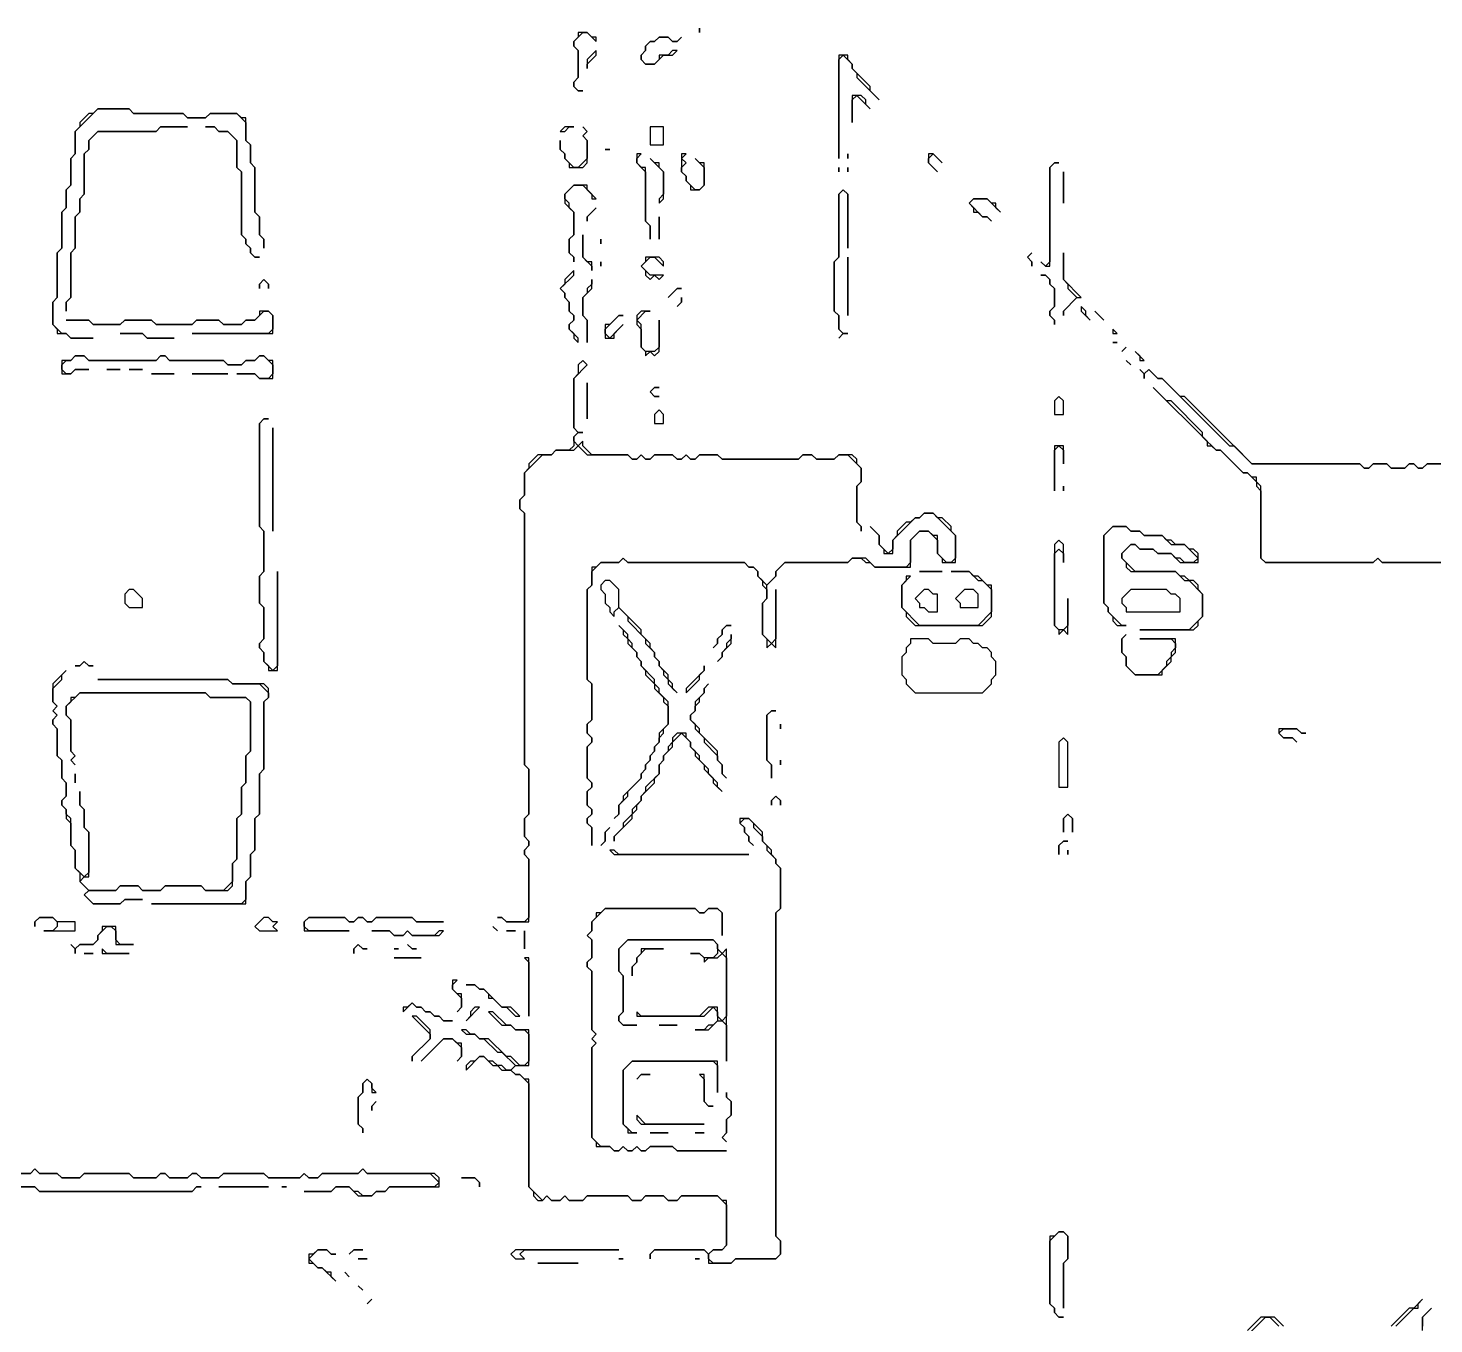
# Model space of a CAD drawing. Header units: metres. Extents: x 0 to 3575, y 1 to 2763.
# Drawn here: x 1160.5 to 1473.5, y 1440.5 to 1729 of the extents above; entities that cross this region are included whole.
import ezdxf

# ---------------------------------------------------------------- set-up
doc = ezdxf.new("R2010")
doc.units = ezdxf.units.M

msp = doc.modelspace()

# ---------------------------------------------------------------- linework, layer by layer
for points in [[(1283, 1728), (1283, 1727), (1282, 1726), (1282, 1725), (1283, 1724), (1283, 1718), (1282, 1717), (1282, 1716), (1283, 1715), (1284, 1715), (1283, 1715), (1282, 1716), (1282, 1717), (1283, 1718), (1283, 1724), (1282, 1725), (1282, 1726), (1284, 1728), (1285, 1728), (1287, 1726), (1287, 1727), (1286, 1727), (1285, 1728)], [(1310, 1729), (1310, 1728)], [(1312, 1729)], [(1301, 1727), (1300, 1726), (1299, 1726), (1298, 1725), (1298, 1724), (1297, 1723), (1297, 1722), (1298, 1721), (1300, 1721), (1302, 1723), (1304, 1723), (1305, 1724), (1304, 1724), (1303, 1723), (1301, 1723), (1301, 1722), (1300, 1721), (1298, 1721), (1297, 1722), (1297, 1723), (1298, 1724), (1298, 1725), (1299, 1726), (1300, 1726), (1301, 1727), (1303, 1727), (1304, 1726), (1305, 1726), (1306, 1727), (1305, 1726), (1304, 1726), (1303, 1727)], [(1287, 1724), (1285, 1722), (1285, 1720), (1285, 1721), (1287, 1723)], [(1341, 1723), (1341, 1700), (1341, 1722), (1342, 1723), (1344, 1721), (1344, 1720), (1345, 1719), (1345, 1718), (1350, 1713), (1348, 1715), (1348, 1716), (1344, 1720), (1344, 1721), (1343, 1722), (1343, 1723)], [(1344, 1714), (1344, 1708), (1344, 1713), (1345, 1714), (1348, 1711), (1347, 1712), (1347, 1713), (1346, 1714)], [(1176, 1711), (1175, 1710), (1174, 1710), (1172, 1708), (1172, 1707), (1171, 1706), (1171, 1701), (1170, 1700), (1170, 1694), (1169, 1693), (1169, 1689), (1168, 1688), (1168, 1680), (1167, 1679), (1167, 1669), (1166, 1668), (1166, 1663), (1167, 1662), (1167, 1661), (1169, 1661), (1170, 1660), (1175, 1660), (1170, 1660), (1169, 1661), (1168, 1661), (1166, 1663), (1166, 1668), (1167, 1669), (1167, 1679), (1168, 1680), (1168, 1688), (1169, 1689), (1169, 1693), (1170, 1694), (1170, 1700), (1171, 1701), (1171, 1706), (1176, 1711), (1183, 1711), (1184, 1710), (1195, 1710), (1196, 1709), (1200, 1709), (1201, 1710), (1207, 1710), (1209, 1708), (1209, 1704), (1210, 1703), (1210, 1699), (1211, 1698), (1211, 1688), (1212, 1687), (1212, 1683), (1213, 1682), (1213, 1680), (1213, 1682), (1212, 1683), (1212, 1687), (1211, 1688), (1211, 1698), (1210, 1699), (1210, 1703), (1209, 1704), (1209, 1709), (1208, 1709), (1207, 1710), (1201, 1710), (1200, 1709), (1196, 1709), (1195, 1710), (1184, 1710), (1183, 1711)], [(1350, 1711)], [(1190, 1707), (1189, 1706), (1176, 1706), (1174, 1704), (1174, 1702), (1173, 1701), (1173, 1692), (1172, 1691), (1172, 1688), (1171, 1687), (1171, 1680), (1170, 1679), (1170, 1669), (1169, 1668), (1169, 1666), (1169, 1668), (1170, 1669), (1170, 1679), (1171, 1680), (1171, 1687), (1172, 1688), (1172, 1691), (1173, 1692), (1173, 1701), (1174, 1702), (1174, 1704), (1176, 1706), (1189, 1706), (1190, 1707), (1196, 1707)], [(1200, 1707), (1202, 1707), (1203, 1706), (1205, 1706), (1207, 1704), (1207, 1698), (1208, 1697), (1208, 1683), (1209, 1682), (1209, 1681), (1210, 1680), (1210, 1679), (1211, 1678), (1212, 1678), (1211, 1678), (1210, 1679), (1210, 1680), (1209, 1681), (1209, 1682), (1208, 1683), (1208, 1697), (1207, 1698), (1207, 1704), (1205, 1706), (1203, 1706), (1202, 1707)], [(1284, 1707), (1285, 1706), (1284, 1705), (1285, 1704), (1285, 1700), (1283, 1698), (1282, 1698), (1280, 1700), (1280, 1701), (1279, 1702), (1279, 1704), (1279, 1702), (1280, 1701), (1280, 1700), (1281, 1699), (1281, 1698), (1284, 1698), (1285, 1699), (1285, 1704), (1284, 1705), (1285, 1706)], [(1280, 1707), (1279, 1706), (1280, 1706), (1281, 1707), (1282, 1707)], [(1299, 1707), (1299, 1703), (1302, 1703), (1302, 1707)], [(1292, 1703)], [(1289, 1702), (1290, 1702)], [(1293, 1701)], [(1296, 1701), (1296, 1699), (1298, 1697), (1298, 1686), (1299, 1685), (1299, 1682), (1299, 1685), (1298, 1686), (1298, 1698), (1297, 1698), (1296, 1699), (1296, 1700), (1297, 1701)], [(1299, 1700), (1302, 1697), (1302, 1692), (1301, 1691), (1301, 1690), (1302, 1691), (1302, 1697), (1301, 1698), (1301, 1699), (1300, 1699)], [(1306, 1701), (1306, 1697), (1307, 1696), (1307, 1695), (1308, 1694), (1308, 1693), (1310, 1693), (1311, 1694), (1311, 1699), (1310, 1699), (1309, 1700), (1311, 1698), (1311, 1694), (1310, 1693), (1309, 1693), (1307, 1695), (1307, 1696), (1306, 1697), (1306, 1698), (1307, 1699), (1306, 1700), (1307, 1701)], [(1343, 1701), (1343, 1700)], [(1361, 1701), (1361, 1699), (1363, 1697), (1361, 1699), (1361, 1700), (1362, 1701), (1364, 1699), (1362, 1701)], [(1341, 1698), (1341, 1697)], [(1343, 1698), (1343, 1697)], [(1389, 1699), (1388, 1698), (1388, 1677), (1387, 1676), (1386, 1677), (1387, 1676), (1388, 1676), (1388, 1698), (1389, 1699), (1390, 1699)], [(1391, 1697), (1391, 1690)], [(1282, 1694), (1280, 1692), (1280, 1690), (1282, 1688), (1282, 1683), (1281, 1682), (1281, 1679), (1282, 1678), (1282, 1677), (1282, 1678), (1281, 1679), (1281, 1682), (1282, 1683), (1282, 1688), (1281, 1689), (1281, 1690), (1280, 1691), (1280, 1692), (1282, 1694), (1284, 1694), (1286, 1692), (1286, 1691), (1287, 1691), (1285, 1693), (1285, 1694)], [(1342, 1693), (1341, 1692), (1341, 1678), (1340, 1677), (1340, 1666), (1341, 1665), (1341, 1662), (1342, 1661), (1341, 1660), (1342, 1661), (1343, 1661), (1342, 1661), (1341, 1662), (1341, 1665), (1340, 1666), (1340, 1677), (1341, 1678), (1341, 1692), (1342, 1693), (1343, 1692), (1343, 1680), (1343, 1692)], [(1371, 1691), (1370, 1690), (1371, 1689), (1371, 1688), (1372, 1688), (1373, 1687), (1374, 1687), (1375, 1686), (1374, 1687), (1373, 1687), (1370, 1690), (1371, 1691), (1374, 1691), (1377, 1688), (1376, 1689), (1376, 1690), (1375, 1690), (1374, 1691)], [(1287, 1689), (1285, 1687), (1285, 1686), (1285, 1687)], [(1301, 1687), (1301, 1682)], [(1377, 1686)], [(1284, 1683), (1284, 1678), (1286, 1676), (1286, 1675), (1286, 1677), (1285, 1677), (1284, 1678)], [(1288, 1682), (1288, 1681)], [(1298, 1678), (1298, 1677), (1297, 1676), (1298, 1675), (1298, 1674), (1299, 1673), (1300, 1674), (1301, 1673), (1302, 1674), (1299, 1674), (1297, 1676), (1299, 1678), (1300, 1678), (1302, 1676), (1302, 1677), (1301, 1678)], [(1343, 1678), (1343, 1665)], [(1384, 1679), (1383, 1678), (1384, 1677), (1384, 1676), (1384, 1677), (1383, 1678)], [(1391, 1679), (1391, 1673), (1392, 1672), (1392, 1671), (1394, 1669), (1391, 1666), (1391, 1665), (1391, 1666), (1394, 1669), (1395, 1669), (1391, 1673)], [(1282, 1675), (1280, 1673), (1280, 1672), (1279, 1671), (1280, 1670), (1280, 1669), (1281, 1668), (1281, 1666), (1282, 1665), (1282, 1664), (1281, 1663), (1281, 1662), (1282, 1661), (1282, 1660), (1283, 1659), (1283, 1660), (1281, 1662), (1281, 1663), (1282, 1664), (1282, 1665), (1281, 1666), (1281, 1668), (1280, 1669), (1280, 1670), (1279, 1671), (1282, 1674)], [(1288, 1677), (1288, 1676)], [(1213, 1673), (1212, 1672), (1212, 1671), (1212, 1672), (1213, 1673), (1214, 1672), (1214, 1671), (1214, 1672)], [(1286, 1673), (1286, 1672), (1285, 1671), (1285, 1670), (1284, 1669), (1284, 1665), (1285, 1664), (1285, 1659), (1285, 1664), (1284, 1665), (1284, 1669), (1286, 1671)], [(1386, 1674), (1387, 1674), (1388, 1673), (1388, 1672), (1389, 1671), (1389, 1667), (1388, 1666), (1388, 1665), (1389, 1664), (1389, 1663), (1389, 1664), (1388, 1665), (1388, 1666), (1389, 1667), (1389, 1671), (1388, 1672), (1388, 1673), (1387, 1674)], [(1305, 1671), (1303, 1669), (1305, 1671), (1306, 1671)], [(1306, 1669), (1306, 1668), (1305, 1667), (1306, 1668)], [(1212, 1666), (1212, 1665), (1211, 1664), (1209, 1664), (1208, 1663), (1204, 1663), (1203, 1664), (1198, 1664), (1197, 1663), (1189, 1663), (1188, 1664), (1182, 1664), (1181, 1663), (1175, 1663), (1174, 1664), (1169, 1664), (1174, 1664), (1175, 1663), (1181, 1663), (1182, 1664), (1188, 1664), (1189, 1663), (1197, 1663), (1198, 1664), (1203, 1664), (1204, 1663), (1208, 1663), (1209, 1664), (1211, 1664), (1213, 1666), (1214, 1666), (1215, 1665), (1215, 1662), (1214, 1661), (1197, 1661), (1215, 1661), (1215, 1665), (1214, 1666)], [(1297, 1666), (1296, 1665), (1296, 1663), (1297, 1662), (1297, 1658), (1298, 1657), (1298, 1656), (1299, 1657), (1300, 1656), (1301, 1657), (1301, 1664), (1301, 1658), (1300, 1657), (1298, 1657), (1297, 1658), (1297, 1663), (1296, 1664), (1298, 1666), (1299, 1666)], [(1303, 1667)], [(1395, 1667), (1395, 1666), (1397, 1664), (1396, 1665), (1396, 1666)], [(1397, 1668)], [(1398, 1666), (1400, 1664)], [(1292, 1665), (1290, 1663), (1289, 1663), (1289, 1660), (1291, 1660), (1291, 1661), (1293, 1663), (1290, 1660), (1289, 1661), (1289, 1662), (1292, 1665), (1293, 1665)], [(1181, 1661), (1186, 1661), (1187, 1660), (1193, 1660), (1187, 1660), (1186, 1661)], [(1398, 1662)], [(1400, 1662)], [(1400, 1660)], [(1402, 1662), (1402, 1661), (1403, 1661)], [(1402, 1659), (1403, 1659)], [(1171, 1656), (1170, 1655), (1168, 1655), (1168, 1652), (1170, 1652), (1171, 1653), (1174, 1653), (1171, 1653), (1170, 1652), (1169, 1652), (1168, 1653), (1168, 1654), (1169, 1655), (1170, 1655), (1171, 1656), (1173, 1656), (1174, 1655), (1189, 1655), (1190, 1656), (1191, 1656), (1192, 1655), (1204, 1655), (1205, 1654), (1208, 1654), (1209, 1655), (1211, 1655), (1212, 1656), (1213, 1656), (1215, 1654), (1215, 1652), (1214, 1651), (1212, 1651), (1211, 1652), (1207, 1652), (1211, 1652), (1212, 1651), (1215, 1651), (1215, 1655), (1214, 1655), (1213, 1656), (1212, 1656), (1211, 1655), (1209, 1655), (1208, 1654), (1205, 1654), (1204, 1655), (1192, 1655), (1191, 1656), (1190, 1656), (1189, 1655), (1174, 1655), (1173, 1656)], [(1405, 1658), (1404, 1657)], [(1407, 1657), (1408, 1656), (1408, 1655), (1409, 1655)], [(1178, 1653), (1181, 1653)], [(1183, 1653), (1186, 1653)], [(1284, 1655), (1283, 1654), (1283, 1652), (1282, 1651), (1282, 1640), (1283, 1639), (1282, 1638), (1282, 1636), (1281, 1635), (1278, 1635), (1277, 1634), (1274, 1634), (1272, 1632), (1272, 1631), (1271, 1630), (1271, 1625), (1270, 1624), (1270, 1622), (1271, 1621), (1271, 1565), (1272, 1564), (1272, 1554), (1271, 1553), (1271, 1549), (1272, 1548), (1272, 1547), (1271, 1546), (1271, 1545), (1272, 1544), (1272, 1531), (1271, 1530), (1267, 1530), (1266, 1531), (1265, 1531), (1266, 1531), (1267, 1530), (1272, 1530), (1272, 1544), (1271, 1545), (1271, 1546), (1272, 1547), (1272, 1548), (1271, 1549), (1271, 1553), (1272, 1554), (1272, 1564), (1271, 1565), (1271, 1621), (1270, 1622), (1270, 1624), (1271, 1625), (1271, 1630), (1275, 1634), (1277, 1634), (1278, 1635), (1282, 1635), (1283, 1636), (1285, 1634), (1294, 1634), (1295, 1633), (1296, 1633), (1297, 1634), (1298, 1633), (1299, 1633), (1300, 1634), (1304, 1634), (1305, 1633), (1306, 1633), (1307, 1634), (1308, 1633), (1309, 1633), (1310, 1634), (1314, 1634), (1315, 1633), (1332, 1633), (1333, 1634), (1335, 1634), (1336, 1633), (1340, 1633), (1341, 1634), (1343, 1634), (1346, 1631), (1346, 1628), (1345, 1627), (1345, 1619), (1346, 1618), (1346, 1617), (1346, 1618), (1345, 1619), (1345, 1627), (1346, 1628), (1346, 1631), (1345, 1632), (1345, 1633), (1344, 1634), (1341, 1634), (1340, 1633), (1336, 1633), (1335, 1634), (1333, 1634), (1332, 1633), (1315, 1633), (1314, 1634), (1310, 1634), (1309, 1633), (1308, 1633), (1307, 1634), (1306, 1633), (1305, 1633), (1304, 1634), (1300, 1634), (1299, 1633), (1298, 1633), (1297, 1634), (1296, 1633), (1295, 1633), (1294, 1634), (1286, 1634), (1284, 1636), (1284, 1637), (1283, 1636), (1282, 1637), (1282, 1638), (1283, 1639), (1284, 1639), (1283, 1639), (1282, 1640), (1282, 1651), (1285, 1654)], [(1405, 1655), (1406, 1654)], [(1188, 1652), (1193, 1652)], [(1197, 1652), (1205, 1652)], [(1285, 1650), (1285, 1642)], [(1300, 1649), (1299, 1648), (1300, 1647), (1301, 1647), (1300, 1647), (1299, 1648), (1300, 1649), (1301, 1649)], [(1390, 1647), (1389, 1646), (1389, 1643), (1391, 1643), (1391, 1646)], [(1411, 1649), (1423, 1637), (1423, 1636), (1424, 1636), (1425, 1635), (1426, 1635), (1431, 1630), (1432, 1630), (1434, 1628), (1434, 1627), (1435, 1626), (1435, 1611), (1436, 1610), (1460, 1610), (1461, 1611), (1462, 1610), (1567, 1610), (1462, 1610), (1461, 1611), (1460, 1610), (1436, 1610), (1435, 1611), (1435, 1627), (1434, 1628), (1434, 1629), (1433, 1629), (1432, 1630), (1431, 1630), (1426, 1635), (1425, 1635), (1422, 1638), (1422, 1639), (1415, 1646), (1414, 1646)], [(1301, 1644), (1300, 1643), (1300, 1641), (1302, 1641), (1302, 1643)], [(1213, 1642), (1212, 1641), (1212, 1618), (1213, 1617), (1213, 1608), (1212, 1607), (1212, 1601), (1213, 1600), (1213, 1593), (1212, 1592), (1212, 1591), (1213, 1590), (1213, 1588), (1214, 1587), (1214, 1586), (1216, 1586), (1216, 1608), (1216, 1587), (1215, 1586), (1213, 1588), (1213, 1590), (1212, 1591), (1212, 1592), (1213, 1593), (1213, 1600), (1212, 1601), (1212, 1607), (1213, 1608), (1213, 1617), (1212, 1618), (1212, 1641), (1213, 1642), (1214, 1642)], [(1215, 1640), (1215, 1617)], [(1389, 1636), (1389, 1626), (1389, 1635), (1390, 1636), (1391, 1635), (1391, 1632), (1391, 1636)], [(1391, 1627), (1391, 1626)], [(1360, 1621), (1359, 1620), (1358, 1620), (1357, 1619), (1356, 1619), (1354, 1617), (1354, 1616), (1353, 1615), (1353, 1613), (1352, 1612), (1350, 1614), (1350, 1616), (1348, 1618), (1350, 1616), (1350, 1614), (1351, 1613), (1351, 1612), (1353, 1612), (1353, 1615), (1358, 1620), (1359, 1620), (1360, 1621), (1362, 1621), (1367, 1616), (1367, 1611), (1366, 1610), (1365, 1610), (1363, 1612), (1363, 1616), (1362, 1616), (1361, 1617), (1359, 1617), (1357, 1615), (1357, 1610), (1356, 1609), (1349, 1609), (1347, 1611), (1344, 1611), (1343, 1610), (1329, 1610), (1327, 1608), (1327, 1607), (1325, 1605), (1323, 1607), (1323, 1608), (1322, 1609), (1321, 1609), (1320, 1610), (1294, 1610), (1293, 1611), (1292, 1610), (1288, 1610), (1287, 1609), (1286, 1609), (1286, 1605), (1285, 1604), (1285, 1584), (1286, 1583), (1286, 1575), (1285, 1574), (1285, 1572), (1286, 1571), (1286, 1570), (1285, 1569), (1285, 1562), (1286, 1561), (1286, 1560), (1285, 1559), (1285, 1556), (1286, 1555), (1286, 1554), (1285, 1553), (1285, 1552), (1286, 1551), (1286, 1547), (1286, 1551), (1285, 1552), (1285, 1553), (1286, 1554), (1286, 1555), (1285, 1556), (1285, 1559), (1286, 1560), (1286, 1561), (1285, 1562), (1285, 1569), (1286, 1570), (1286, 1571), (1285, 1572), (1285, 1574), (1286, 1575), (1286, 1583), (1285, 1584), (1285, 1604), (1286, 1605), (1286, 1608), (1288, 1610), (1292, 1610), (1293, 1611), (1294, 1610), (1320, 1610), (1321, 1609), (1322, 1609), (1323, 1608), (1323, 1607), (1324, 1606), (1324, 1605), (1325, 1604), (1325, 1602), (1324, 1601), (1324, 1594), (1325, 1593), (1325, 1591), (1326, 1592), (1327, 1591), (1327, 1604), (1327, 1593), (1326, 1592), (1324, 1594), (1324, 1601), (1325, 1602), (1325, 1605), (1327, 1607), (1327, 1608), (1329, 1610), (1343, 1610), (1344, 1611), (1346, 1611), (1347, 1610), (1348, 1610), (1349, 1609), (1357, 1609), (1357, 1615), (1359, 1617), (1361, 1617), (1363, 1615), (1363, 1612), (1364, 1611), (1364, 1610), (1367, 1610), (1367, 1616), (1366, 1617), (1366, 1618), (1364, 1620), (1363, 1620), (1362, 1621)], [(1402, 1618), (1400, 1616), (1400, 1601), (1401, 1600), (1401, 1599), (1402, 1598), (1402, 1597), (1403, 1596), (1405, 1596), (1404, 1596), (1401, 1599), (1401, 1600), (1400, 1601), (1400, 1616), (1402, 1618), (1405, 1618), (1406, 1617), (1408, 1617), (1409, 1616), (1413, 1616), (1415, 1614), (1418, 1614), (1421, 1611), (1420, 1610), (1418, 1610), (1417, 1611), (1416, 1611), (1415, 1612), (1412, 1612), (1411, 1613), (1408, 1613), (1407, 1614), (1406, 1614), (1404, 1612), (1404, 1611), (1405, 1610), (1405, 1609), (1406, 1608), (1416, 1608), (1418, 1606), (1419, 1606), (1422, 1603), (1422, 1598), (1419, 1595), (1408, 1595), (1420, 1595), (1421, 1596), (1421, 1597), (1422, 1598), (1422, 1603), (1421, 1604), (1421, 1605), (1420, 1606), (1419, 1606), (1418, 1607), (1417, 1607), (1416, 1608), (1407, 1608), (1404, 1611), (1404, 1612), (1406, 1614), (1407, 1614), (1408, 1613), (1411, 1613), (1412, 1612), (1415, 1612), (1417, 1610), (1421, 1610), (1421, 1612), (1420, 1613), (1419, 1613), (1418, 1614), (1416, 1614), (1415, 1615), (1414, 1615), (1413, 1616), (1409, 1616), (1408, 1617), (1406, 1617), (1405, 1618)], [(1215, 1613)], [(1390, 1615), (1389, 1614), (1389, 1596), (1390, 1595), (1390, 1594), (1391, 1595), (1392, 1594), (1392, 1602), (1392, 1596), (1391, 1595), (1390, 1595), (1389, 1596), (1389, 1612), (1390, 1613), (1391, 1612), (1391, 1610), (1391, 1614)], [(1289, 1606), (1288, 1605), (1288, 1604), (1289, 1603), (1289, 1601), (1290, 1600), (1290, 1599), (1291, 1598), (1291, 1599), (1292, 1600), (1294, 1598), (1294, 1597), (1298, 1593), (1298, 1592), (1300, 1590), (1300, 1589), (1301, 1588), (1301, 1587), (1302, 1586), (1302, 1585), (1303, 1584), (1303, 1583), (1305, 1581), (1304, 1582), (1304, 1583), (1303, 1584), (1303, 1585), (1301, 1587), (1301, 1588), (1300, 1589), (1300, 1590), (1299, 1591), (1299, 1592), (1297, 1594), (1297, 1595), (1292, 1600), (1292, 1604), (1290, 1606)], [(1366, 1608), (1370, 1608), (1372, 1606), (1373, 1606), (1375, 1604), (1375, 1599), (1372, 1596), (1359, 1596), (1355, 1600), (1355, 1605), (1357, 1607), (1356, 1607), (1356, 1606), (1355, 1605), (1355, 1600), (1356, 1599), (1356, 1598), (1358, 1596), (1373, 1596), (1375, 1598), (1375, 1605), (1374, 1605), (1372, 1607), (1371, 1607), (1370, 1608)], [(1359, 1608), (1364, 1608)], [(1183, 1604), (1182, 1603), (1182, 1601), (1183, 1600), (1186, 1600), (1186, 1602), (1184, 1604)], [(1360, 1604), (1358, 1602), (1359, 1601), (1359, 1600), (1360, 1600), (1361, 1599), (1363, 1599), (1363, 1603), (1362, 1603), (1361, 1604)], [(1369, 1604), (1367, 1602), (1368, 1601), (1368, 1600), (1372, 1600), (1372, 1603), (1371, 1604)], [(1406, 1604), (1404, 1602), (1404, 1601), (1405, 1600), (1405, 1599), (1417, 1599), (1417, 1602), (1416, 1603), (1415, 1603), (1414, 1604)], [(1292, 1596), (1293, 1595), (1293, 1594), (1294, 1593), (1294, 1592), (1296, 1590), (1296, 1589), (1297, 1588), (1297, 1587), (1298, 1586), (1298, 1585), (1300, 1583), (1300, 1582), (1302, 1580), (1302, 1579), (1303, 1578), (1303, 1574), (1301, 1572), (1301, 1570), (1300, 1569), (1300, 1568), (1299, 1567), (1299, 1566), (1298, 1565), (1298, 1564), (1297, 1563), (1297, 1562), (1293, 1558), (1293, 1557), (1292, 1556), (1292, 1554), (1291, 1553), (1292, 1554), (1292, 1556), (1294, 1558), (1294, 1559), (1297, 1562), (1297, 1563), (1298, 1564), (1298, 1565), (1299, 1566), (1299, 1567), (1300, 1568), (1300, 1569), (1301, 1570), (1301, 1571), (1302, 1572), (1302, 1573), (1303, 1574), (1303, 1579), (1301, 1581), (1301, 1582), (1300, 1583), (1300, 1584), (1297, 1587), (1297, 1588), (1296, 1589), (1296, 1590), (1295, 1591), (1295, 1592), (1294, 1593), (1294, 1594)], [(1316, 1596), (1315, 1595), (1315, 1594), (1314, 1593), (1314, 1592), (1313, 1591), (1314, 1592), (1314, 1593), (1315, 1594), (1315, 1595), (1316, 1596), (1317, 1596)], [(1317, 1594), (1317, 1593), (1316, 1592), (1316, 1591), (1315, 1590), (1315, 1589), (1314, 1588), (1315, 1589), (1315, 1590), (1317, 1592)], [(1405, 1594), (1404, 1593), (1404, 1590), (1405, 1589), (1405, 1587), (1407, 1585), (1413, 1585), (1413, 1586), (1415, 1588), (1415, 1589), (1416, 1590), (1416, 1593), (1408, 1593), (1415, 1593), (1416, 1592), (1416, 1591), (1415, 1590), (1415, 1589), (1414, 1588), (1414, 1587), (1412, 1585), (1407, 1585), (1405, 1587), (1405, 1589), (1404, 1590), (1404, 1593)], [(1357, 1593), (1357, 1592), (1356, 1591), (1356, 1590), (1355, 1589), (1355, 1585), (1356, 1584), (1356, 1583), (1358, 1581), (1373, 1581), (1375, 1583), (1375, 1584), (1376, 1585), (1376, 1588), (1375, 1589), (1375, 1590), (1374, 1591), (1373, 1591), (1372, 1592), (1371, 1592), (1370, 1593), (1368, 1593), (1367, 1592), (1362, 1592), (1361, 1593)], [(1173, 1588), (1172, 1587), (1171, 1587), (1172, 1587), (1173, 1588), (1174, 1587), (1175, 1587), (1174, 1587)], [(1311, 1587), (1311, 1586), (1307, 1582), (1307, 1581), (1310, 1584), (1310, 1585), (1311, 1586)], [(1312, 1589)], [(1169, 1586), (1166, 1583), (1166, 1579), (1167, 1578), (1166, 1577), (1167, 1576), (1166, 1575), (1166, 1574), (1167, 1573), (1167, 1567), (1168, 1566), (1168, 1562), (1169, 1561), (1169, 1558), (1168, 1557), (1168, 1556), (1169, 1555), (1169, 1553), (1170, 1552), (1170, 1547), (1171, 1546), (1171, 1542), (1172, 1541), (1172, 1539), (1174, 1537), (1173, 1536), (1175, 1534), (1181, 1534), (1182, 1535), (1186, 1535), (1182, 1535), (1181, 1534), (1175, 1534), (1173, 1536), (1174, 1537), (1180, 1537), (1181, 1538), (1185, 1538), (1186, 1537), (1190, 1537), (1191, 1538), (1199, 1538), (1200, 1537), (1205, 1537), (1206, 1538), (1206, 1543), (1207, 1544), (1207, 1553), (1208, 1554), (1208, 1560), (1209, 1561), (1209, 1567), (1210, 1568), (1210, 1579), (1209, 1580), (1201, 1580), (1200, 1581), (1172, 1581), (1171, 1580), (1170, 1580), (1170, 1579), (1169, 1578), (1169, 1576), (1170, 1575), (1170, 1568), (1171, 1567), (1170, 1566), (1171, 1565), (1170, 1566), (1171, 1567), (1170, 1568), (1170, 1575), (1169, 1576), (1169, 1578), (1172, 1581), (1200, 1581), (1201, 1580), (1209, 1580), (1210, 1579), (1210, 1568), (1209, 1567), (1209, 1561), (1208, 1560), (1208, 1554), (1207, 1553), (1207, 1544), (1206, 1543), (1206, 1539), (1204, 1537), (1200, 1537), (1199, 1538), (1191, 1538), (1190, 1537), (1186, 1537), (1185, 1538), (1181, 1538), (1180, 1537), (1174, 1537), (1172, 1539), (1173, 1540), (1174, 1540), (1174, 1550), (1173, 1551), (1173, 1555), (1172, 1556), (1172, 1559), (1172, 1556), (1173, 1555), (1173, 1551), (1174, 1550), (1174, 1541), (1173, 1540), (1171, 1542), (1171, 1546), (1170, 1547), (1170, 1553), (1169, 1554), (1169, 1555), (1168, 1556), (1168, 1557), (1169, 1558), (1169, 1561), (1168, 1562), (1168, 1566), (1167, 1567), (1167, 1573), (1166, 1574), (1166, 1575), (1167, 1576), (1166, 1577), (1167, 1578), (1166, 1579), (1166, 1582), (1168, 1584), (1168, 1585)], [(1172, 1585)], [(1176, 1584), (1205, 1584), (1206, 1583), (1212, 1583), (1214, 1581), (1214, 1580), (1213, 1579), (1213, 1564), (1212, 1563), (1212, 1554), (1211, 1553), (1211, 1546), (1210, 1545), (1210, 1540), (1209, 1539), (1209, 1535), (1208, 1534), (1188, 1534), (1209, 1534), (1209, 1539), (1210, 1540), (1210, 1545), (1211, 1546), (1211, 1553), (1212, 1554), (1212, 1563), (1213, 1564), (1213, 1579), (1214, 1580), (1214, 1582), (1213, 1583), (1206, 1583), (1205, 1584)], [(1313, 1586)], [(1312, 1583), (1311, 1582), (1311, 1581), (1309, 1579), (1309, 1577), (1308, 1576), (1308, 1575), (1309, 1574), (1309, 1573), (1311, 1571), (1311, 1570), (1314, 1567), (1314, 1566), (1315, 1565), (1315, 1563), (1316, 1562), (1315, 1563), (1315, 1565), (1314, 1566), (1314, 1568), (1310, 1572), (1310, 1573), (1308, 1575), (1308, 1576), (1309, 1577), (1309, 1578), (1310, 1579), (1310, 1580), (1311, 1581), (1311, 1582)], [(1326, 1577), (1325, 1576), (1325, 1566), (1326, 1565), (1326, 1562), (1326, 1565), (1325, 1566), (1325, 1576), (1326, 1577), (1327, 1577)], [(1305, 1572), (1304, 1571), (1304, 1570), (1303, 1569), (1303, 1568), (1302, 1567), (1302, 1566), (1301, 1565), (1301, 1563), (1298, 1560), (1298, 1559), (1297, 1558), (1297, 1557), (1295, 1555), (1295, 1554), (1293, 1552), (1293, 1551), (1291, 1549), (1291, 1548), (1291, 1549), (1295, 1553), (1295, 1554), (1296, 1555), (1296, 1556), (1297, 1557), (1297, 1558), (1300, 1561), (1300, 1562), (1301, 1563), (1301, 1565), (1302, 1566), (1302, 1567), (1304, 1569), (1304, 1570), (1306, 1572), (1308, 1570), (1308, 1569), (1309, 1568), (1309, 1567), (1311, 1565), (1311, 1564), (1313, 1562), (1313, 1561), (1315, 1559), (1314, 1560), (1314, 1561), (1312, 1563), (1312, 1564), (1310, 1566), (1310, 1567), (1308, 1569), (1308, 1570), (1307, 1571), (1307, 1572)], [(1328, 1574), (1328, 1573)], [(1439, 1573), (1439, 1572), (1440, 1571), (1442, 1571), (1443, 1570), (1442, 1571), (1440, 1571), (1439, 1572), (1440, 1573), (1443, 1573), (1444, 1572), (1445, 1572), (1444, 1572), (1443, 1573)], [(1391, 1571), (1390, 1570), (1390, 1560), (1392, 1560), (1392, 1570)], [(1445, 1570)], [(1328, 1566), (1328, 1565)], [(1171, 1563), (1171, 1561)], [(1328, 1562)], [(1327, 1558), (1326, 1557), (1326, 1556), (1326, 1557), (1327, 1558), (1328, 1557), (1328, 1556), (1328, 1557)], [(1319, 1553), (1319, 1552), (1320, 1551), (1320, 1550), (1321, 1549), (1321, 1548), (1322, 1547), (1321, 1548), (1321, 1549), (1320, 1550), (1320, 1551), (1319, 1552), (1320, 1553), (1321, 1553), (1322, 1552), (1322, 1551), (1324, 1549), (1324, 1548), (1325, 1547), (1325, 1546), (1327, 1544), (1327, 1543), (1328, 1542), (1328, 1533), (1327, 1532), (1327, 1460), (1328, 1459), (1328, 1456), (1327, 1455), (1318, 1455), (1317, 1454), (1313, 1454), (1312, 1455), (1312, 1456), (1313, 1457), (1315, 1457), (1316, 1458), (1316, 1468), (1315, 1468), (1314, 1469), (1306, 1469), (1305, 1468), (1303, 1468), (1302, 1469), (1298, 1469), (1297, 1468), (1295, 1468), (1294, 1469), (1285, 1469), (1284, 1468), (1281, 1468), (1280, 1469), (1279, 1468), (1277, 1468), (1276, 1469), (1275, 1468), (1272, 1471), (1272, 1495), (1271, 1495), (1270, 1496), (1269, 1496), (1268, 1497), (1269, 1498), (1272, 1498), (1272, 1506), (1269, 1506), (1268, 1507), (1267, 1507), (1264, 1510), (1263, 1510), (1266, 1507), (1268, 1507), (1269, 1506), (1271, 1506), (1272, 1505), (1272, 1499), (1271, 1498), (1270, 1498), (1268, 1500), (1267, 1500), (1263, 1504), (1261, 1504), (1260, 1505), (1259, 1505), (1258, 1506), (1257, 1506), (1258, 1505), (1260, 1505), (1261, 1504), (1262, 1504), (1265, 1501), (1266, 1501), (1269, 1498), (1268, 1497), (1267, 1497), (1266, 1498), (1265, 1498), (1264, 1499), (1263, 1499), (1262, 1500), (1261, 1500), (1260, 1499), (1259, 1499), (1258, 1498), (1258, 1497), (1261, 1500), (1262, 1500), (1264, 1498), (1265, 1498), (1266, 1497), (1268, 1497), (1269, 1496), (1270, 1496), (1272, 1494), (1272, 1471), (1273, 1470), (1273, 1469), (1274, 1468), (1275, 1468), (1276, 1469), (1277, 1468), (1279, 1468), (1280, 1469), (1281, 1468), (1284, 1468), (1285, 1469), (1294, 1469), (1295, 1468), (1297, 1468), (1298, 1469), (1302, 1469), (1303, 1468), (1305, 1468), (1306, 1469), (1314, 1469), (1316, 1467), (1316, 1458), (1315, 1457), (1313, 1457), (1312, 1456), (1311, 1457), (1300, 1457), (1299, 1456), (1299, 1455), (1299, 1456), (1300, 1457), (1311, 1457), (1312, 1456), (1312, 1454), (1317, 1454), (1318, 1455), (1327, 1455), (1328, 1456), (1328, 1459), (1327, 1460), (1327, 1532), (1328, 1533), (1328, 1542), (1327, 1543), (1327, 1544), (1326, 1545), (1326, 1546), (1324, 1548), (1324, 1550), (1321, 1553)], [(1392, 1554), (1391, 1553), (1391, 1550), (1391, 1553), (1392, 1554), (1393, 1553), (1393, 1550), (1393, 1553)], [(1290, 1551), (1289, 1550), (1289, 1548), (1288, 1547), (1289, 1548), (1289, 1550)], [(1391, 1548), (1390, 1547), (1390, 1545), (1390, 1547), (1391, 1548), (1392, 1548)], [(1290, 1546), (1291, 1545), (1321, 1545), (1292, 1545), (1291, 1546)], [(1392, 1546), (1392, 1545)], [(1163, 1531), (1162, 1530), (1162, 1529), (1162, 1530), (1163, 1531), (1166, 1531), (1167, 1530), (1167, 1529), (1166, 1528), (1164, 1528), (1171, 1528), (1171, 1530), (1167, 1530), (1166, 1531)], [(1213, 1531), (1211, 1529), (1212, 1528), (1216, 1528), (1215, 1529), (1216, 1530), (1215, 1530), (1214, 1531)], [(1223, 1531), (1222, 1530), (1222, 1528), (1232, 1528), (1223, 1528), (1222, 1529), (1222, 1530), (1223, 1531), (1231, 1531), (1232, 1530), (1233, 1530), (1234, 1531), (1235, 1531), (1236, 1530), (1237, 1530), (1238, 1531), (1246, 1531), (1247, 1530), (1253, 1530), (1247, 1530), (1246, 1531), (1238, 1531), (1237, 1530), (1236, 1530), (1235, 1531), (1234, 1531), (1233, 1530), (1232, 1530), (1231, 1531)], [(1289, 1533), (1288, 1532), (1287, 1532), (1287, 1531), (1286, 1530), (1286, 1528), (1285, 1527), (1286, 1526), (1286, 1522), (1285, 1521), (1285, 1520), (1286, 1519), (1286, 1506), (1287, 1505), (1286, 1504), (1287, 1503), (1286, 1502), (1286, 1482), (1287, 1481), (1287, 1480), (1290, 1480), (1291, 1479), (1292, 1479), (1293, 1480), (1294, 1479), (1295, 1479), (1296, 1480), (1297, 1479), (1298, 1479), (1299, 1480), (1304, 1480), (1305, 1479), (1316, 1479), (1305, 1479), (1304, 1480), (1299, 1480), (1298, 1479), (1297, 1479), (1296, 1480), (1295, 1479), (1294, 1479), (1293, 1480), (1292, 1479), (1291, 1479), (1290, 1480), (1288, 1480), (1286, 1482), (1286, 1502), (1287, 1503), (1286, 1504), (1287, 1505), (1286, 1506), (1286, 1519), (1285, 1520), (1285, 1521), (1286, 1522), (1286, 1526), (1285, 1527), (1286, 1528), (1286, 1530), (1289, 1533), (1309, 1533), (1310, 1532), (1311, 1532), (1312, 1533), (1314, 1533), (1315, 1532), (1315, 1527), (1315, 1532), (1314, 1533), (1312, 1533), (1311, 1532), (1310, 1532), (1309, 1533)], [(1177, 1529), (1177, 1528), (1176, 1527), (1176, 1526), (1175, 1525), (1172, 1525), (1171, 1524), (1170, 1525), (1171, 1524), (1171, 1523), (1171, 1524), (1172, 1525), (1175, 1525), (1176, 1526), (1176, 1527), (1178, 1529), (1179, 1529), (1180, 1528), (1180, 1525), (1184, 1525), (1181, 1525), (1180, 1526), (1180, 1529)], [(1237, 1528), (1241, 1528), (1242, 1527), (1244, 1527), (1245, 1528), (1246, 1527), (1252, 1527), (1253, 1528), (1252, 1528), (1251, 1527), (1246, 1527), (1245, 1528), (1244, 1527), (1242, 1527), (1241, 1528)], [(1264, 1529), (1265, 1528)], [(1267, 1528), (1269, 1528)], [(1271, 1528), (1271, 1524)], [(1234, 1525), (1233, 1524), (1233, 1523), (1233, 1524), (1234, 1525), (1235, 1524), (1236, 1524), (1235, 1524)], [(1245, 1525), (1246, 1524), (1247, 1524), (1246, 1524)], [(1294, 1526), (1292, 1524), (1292, 1519), (1293, 1518), (1293, 1510), (1292, 1509), (1292, 1508), (1293, 1507), (1296, 1507), (1293, 1507), (1292, 1508), (1292, 1509), (1293, 1510), (1293, 1518), (1292, 1519), (1292, 1524), (1294, 1526), (1313, 1526), (1314, 1525), (1314, 1523), (1313, 1522), (1311, 1522), (1310, 1523), (1308, 1523), (1310, 1523), (1311, 1522), (1311, 1521), (1312, 1522), (1314, 1522), (1315, 1523), (1316, 1522), (1316, 1509), (1315, 1508), (1314, 1509), (1314, 1511), (1312, 1511), (1310, 1509), (1297, 1509), (1296, 1510), (1296, 1509), (1311, 1509), (1313, 1511), (1314, 1510), (1314, 1508), (1313, 1507), (1312, 1507), (1311, 1506), (1309, 1506), (1312, 1506), (1314, 1508), (1315, 1508), (1316, 1507), (1316, 1499), (1316, 1524), (1315, 1523), (1314, 1524), (1314, 1525), (1313, 1526)], [(1173, 1523), (1175, 1523)], [(1177, 1524), (1177, 1523), (1183, 1523), (1178, 1523)], [(1242, 1524), (1243, 1524)], [(1242, 1522), (1248, 1522)], [(1271, 1522), (1272, 1521), (1272, 1509), (1272, 1522)], [(1297, 1524), (1297, 1523), (1296, 1522), (1296, 1521), (1295, 1520), (1295, 1518), (1295, 1520), (1296, 1521), (1296, 1522), (1298, 1524), (1302, 1524)], [(1255, 1517), (1255, 1515), (1257, 1513), (1257, 1511), (1256, 1510), (1257, 1511), (1257, 1514), (1256, 1514), (1255, 1515), (1255, 1516), (1256, 1517)], [(1258, 1516), (1260, 1516), (1261, 1515), (1262, 1515), (1263, 1514), (1263, 1513), (1264, 1513), (1266, 1511), (1267, 1511), (1269, 1509), (1270, 1509), (1268, 1511), (1266, 1511), (1262, 1515), (1261, 1515), (1260, 1516)], [(1246, 1512), (1245, 1511), (1244, 1511), (1244, 1510), (1246, 1512), (1247, 1511), (1248, 1511), (1249, 1510), (1250, 1510), (1251, 1509), (1252, 1509), (1253, 1508), (1255, 1508), (1253, 1508), (1252, 1509), (1251, 1509), (1250, 1510), (1249, 1510), (1248, 1511), (1247, 1511)], [(1246, 1509), (1250, 1505), (1250, 1504), (1246, 1500), (1246, 1499), (1246, 1500), (1250, 1504), (1250, 1506), (1247, 1509)], [(1260, 1511), (1259, 1510), (1259, 1509), (1258, 1508), (1261, 1511)], [(1301, 1507), (1305, 1507)], [(1253, 1504), (1248, 1499), (1253, 1504), (1255, 1504), (1257, 1502), (1257, 1500), (1256, 1499), (1257, 1500), (1257, 1503), (1256, 1503), (1255, 1504)], [(1256, 1497)], [(1295, 1499), (1293, 1497), (1293, 1485), (1294, 1484), (1294, 1483), (1296, 1483), (1295, 1483), (1293, 1485), (1293, 1497), (1295, 1499), (1313, 1499), (1314, 1498), (1314, 1492), (1314, 1499)], [(1236, 1495), (1235, 1494), (1235, 1492), (1234, 1491), (1234, 1485), (1235, 1484), (1235, 1483), (1235, 1484), (1234, 1485), (1234, 1491), (1235, 1492), (1235, 1494), (1236, 1495), (1237, 1494), (1237, 1492), (1238, 1492), (1237, 1493), (1237, 1494)], [(1297, 1496), (1296, 1495), (1297, 1496), (1299, 1496)], [(1310, 1496), (1311, 1495), (1311, 1490), (1312, 1489), (1313, 1489), (1312, 1489), (1311, 1490), (1311, 1496)], [(1238, 1490), (1237, 1489), (1237, 1488), (1237, 1489)], [(1316, 1492), (1316, 1491), (1317, 1490), (1317, 1487), (1316, 1486), (1316, 1483), (1315, 1482), (1316, 1481), (1315, 1482), (1316, 1483), (1316, 1486), (1317, 1487), (1317, 1490), (1316, 1491)], [(1296, 1487), (1296, 1486), (1297, 1485), (1311, 1485), (1298, 1485)], [(1299, 1483), (1303, 1483)], [(1309, 1483), (1311, 1483)], [(1257, 1473), (1260, 1473), (1261, 1472), (1261, 1471), (1261, 1472), (1260, 1473)], [(1203, 1471), (1214, 1471)], [(1217, 1471), (1218, 1471)], [(1256, 1471)], [(1259, 1471)], [(1390, 1461), (1389, 1460), (1388, 1460), (1388, 1445), (1389, 1444), (1389, 1443), (1390, 1442), (1391, 1442), (1390, 1442), (1389, 1443), (1389, 1444), (1388, 1445), (1388, 1459), (1390, 1461), (1391, 1461), (1392, 1460), (1392, 1455), (1391, 1454), (1391, 1444), (1391, 1454), (1392, 1455), (1392, 1460), (1391, 1461)], [(1225, 1457), (1224, 1456), (1223, 1456), (1223, 1454), (1224, 1454), (1225, 1453), (1226, 1453), (1229, 1450), (1228, 1451), (1228, 1452), (1227, 1452), (1226, 1453), (1225, 1453), (1223, 1455), (1225, 1457), (1227, 1457), (1228, 1456), (1229, 1456), (1228, 1456), (1227, 1457)], [(1233, 1457), (1232, 1456), (1233, 1457), (1235, 1457)], [(1269, 1457), (1268, 1456), (1269, 1455), (1271, 1455), (1270, 1456), (1271, 1457), (1292, 1457)], [(1231, 1454)], [(1234, 1455), (1236, 1455)], [(1274, 1454), (1283, 1454)], [(1292, 1455), (1293, 1455)], [(1309, 1455), (1310, 1455)], [(1231, 1452), (1232, 1451)], [(1231, 1449)], [(1233, 1447)], [(1234, 1449), (1235, 1448)], [(1237, 1446), (1236, 1445)], [(1473, 1446)]]:
    msp.add_lwpolyline(points, close=True)
for points in [[(1483, 1632), (1472, 1632), (1471, 1631), (1470, 1631), (1469, 1632), (1468, 1632), (1467, 1631), (1464, 1631), (1463, 1632), (1460, 1632), (1459, 1631), (1458, 1631), (1457, 1632), (1433, 1632), (1418, 1647), (1417, 1647), (1413, 1651), (1412, 1651), (1410, 1653), (1409, 1652), (1408, 1653), (1409, 1652), (1409, 1651), (1409, 1652), (1410, 1653), (1412, 1651), (1413, 1651), (1428, 1636), (1429, 1636), (1433, 1632), (1457, 1632), (1458, 1631), (1459, 1631), (1460, 1632), (1463, 1632), (1464, 1631), (1467, 1631), (1468, 1632), (1469, 1632), (1470, 1631), (1471, 1631), (1472, 1632), (1483, 1632)], [(1132, 1474), (1161, 1474), (1162, 1475), (1163, 1474), (1167, 1474), (1168, 1473), (1172, 1473), (1173, 1474), (1183, 1474), (1184, 1473), (1189, 1473), (1190, 1474), (1191, 1474), (1192, 1473), (1196, 1473), (1197, 1474), (1198, 1474), (1199, 1473), (1203, 1473), (1204, 1474), (1213, 1474), (1214, 1473), (1221, 1473), (1222, 1474), (1223, 1473), (1225, 1473), (1226, 1474), (1234, 1474), (1235, 1475), (1236, 1474), (1250, 1474), (1252, 1472), (1251, 1471), (1241, 1471), (1240, 1470), (1238, 1470), (1237, 1469), (1235, 1469), (1234, 1470), (1233, 1470), (1232, 1471), (1229, 1471), (1228, 1470), (1222, 1470), (1228, 1470), (1229, 1471), (1232, 1471), (1234, 1469), (1237, 1469), (1238, 1470), (1240, 1470), (1241, 1471), (1252, 1471), (1252, 1473), (1251, 1474), (1236, 1474), (1235, 1475), (1234, 1474), (1226, 1474), (1225, 1473), (1223, 1473), (1222, 1474), (1221, 1473), (1214, 1473), (1213, 1474), (1204, 1474), (1203, 1473), (1199, 1473), (1198, 1474), (1197, 1474), (1196, 1473), (1192, 1473), (1191, 1474), (1190, 1474), (1189, 1473), (1184, 1473), (1183, 1474), (1173, 1474), (1172, 1473), (1168, 1473), (1167, 1474), (1163, 1474), (1162, 1475), (1161, 1474), (1132, 1474)], [(1146, 1471), (1162, 1471), (1163, 1470), (1197, 1470), (1198, 1471), (1199, 1471), (1198, 1471), (1197, 1470), (1163, 1470), (1162, 1471), (1146, 1471)], [(1465, 1440), (1469, 1444), (1470, 1444), (1470, 1445), (1471, 1446), (1469, 1444), (1468, 1444), (1464, 1440)], [(1471, 1439), (1471, 1442), (1473, 1444), (1471, 1442), (1471, 1440)], [(1440, 1440), (1438, 1442), (1435, 1442), (1432, 1439)], [(1432, 1438), (1436, 1442), (1437, 1442), (1439, 1440)]]:
    msp.add_lwpolyline(points)

doc.saveas('drawing.dxf')
